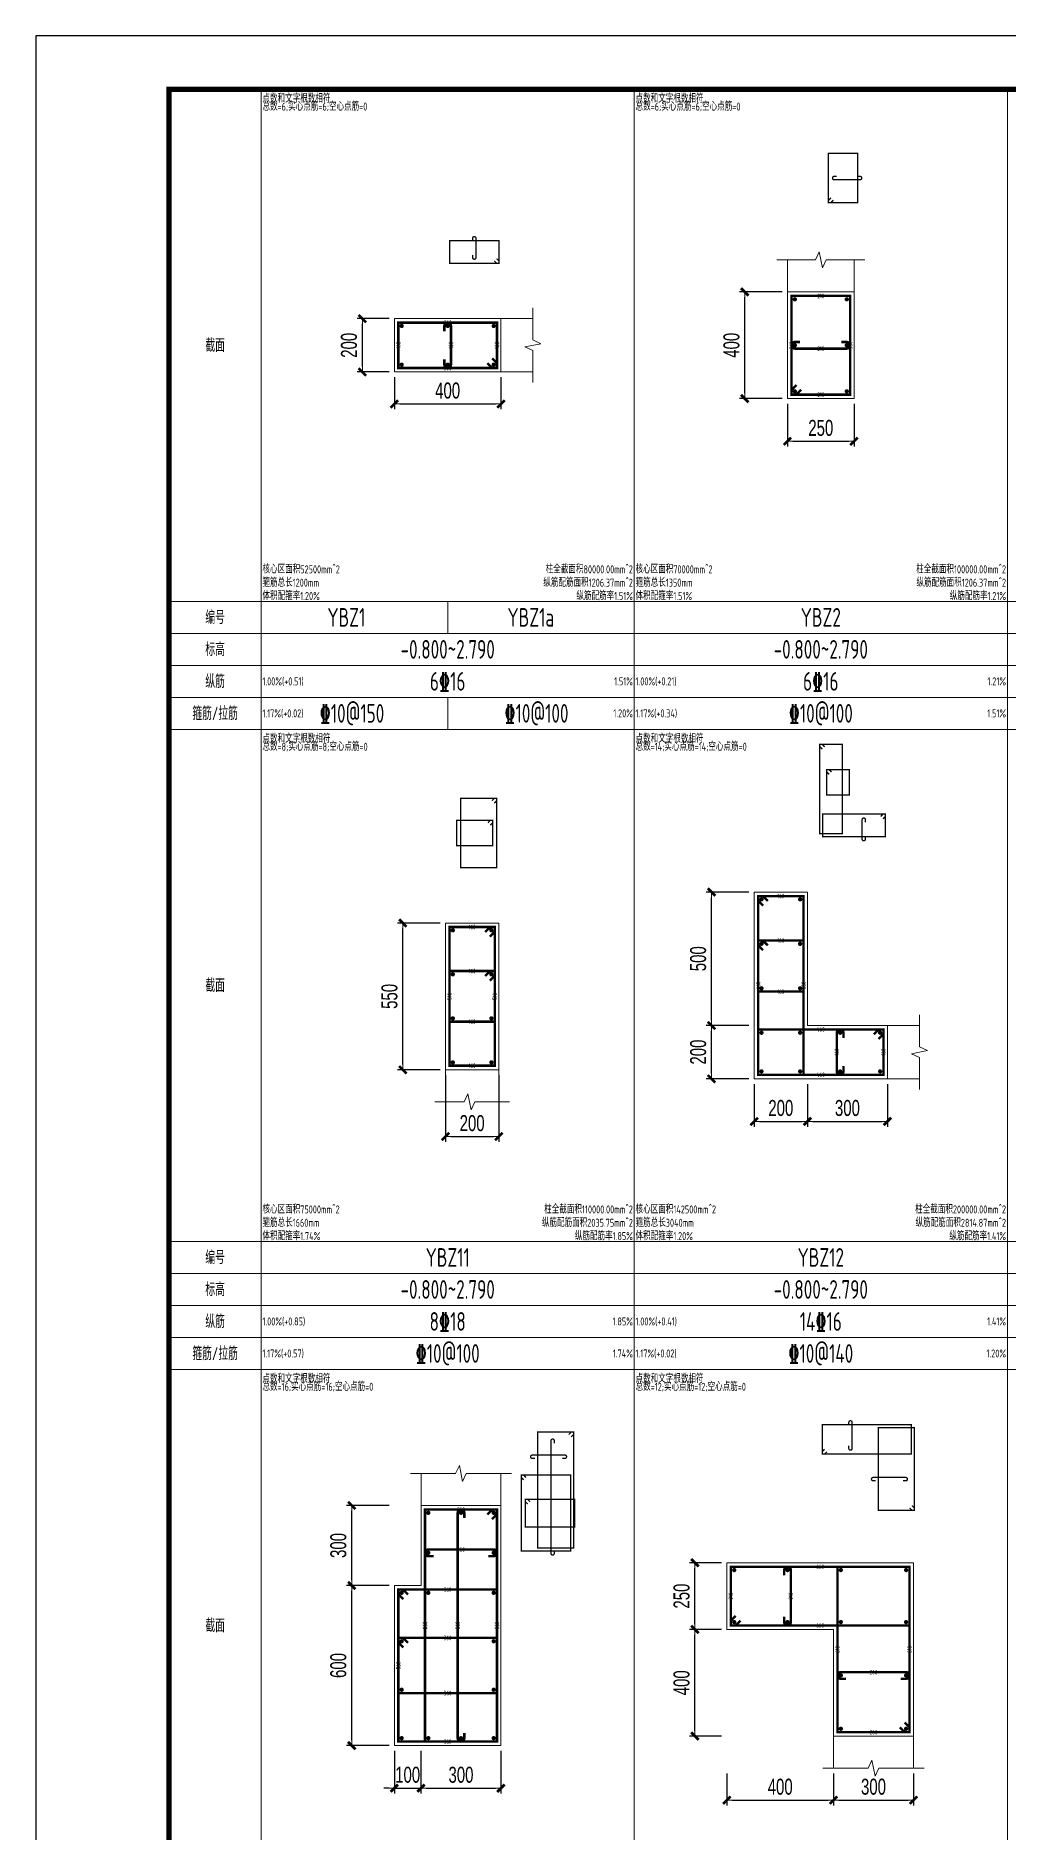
# Model space of a CAD drawing. Extents: x 5874492 to 7194610, y -939842 to -279257.
# Drawn here: x 6389792 to 6408031, y -585999 to -552326 of the extents above; entities that cross this region are included whole.
import ezdxf
from ezdxf.enums import TextEntityAlignment as Align

# ---------------------------------------------------------------- set-up
doc = ezdxf.new("R2010")
doc.units = 0
doc.header["$LTSCALE"] = 1000
for name, color, linetype, lineweight in [('S-墙柱-REIN', 1, 'Continuous', 20), ('S-墙柱-大样细线', 7, 'Continuous', 20), ('S-墙柱-编号', 4, 'Continuous', 20), ('S-大样-DIM', 3, 'Continuous', 20), ('S-大样-REIN', 1, 'Continuous', 20), ('S-大样-实线', 2, 'Continuous', 20), ('S-通用-TAB', 7, 'Continuous', 20)]:
    doc.layers.add(name, color=color, linetype=linetype, lineweight=lineweight)
doc.layers.add('Y-云图图框', color=7, linetype='Continuous')
doc.layers.add('z-计算配筋', color=7, linetype='Continuous')
doc.layers.add('箍筋长度', color=3, linetype='Continuous', plot=False)
doc.layers.add('配箍校核', color=34, linetype='Continuous', plot=False)
doc.styles.add('_YT_Name', font='simhei.ttf', dxfattribs={"width": 0.8})
doc.styles.add('_YT_Sign_Text', font='ros.shx', dxfattribs={"width": 0.8, "bigfont": 'hztxt.shx'})
doc.styles.add('BW_Dim', font='Bweng.shx', dxfattribs={"width": 0.7, "bigfont": 'hztxt.shx'})
doc.styles.add('BW_Rein', font='tssdeng.shx', dxfattribs={"width": 0.7, "bigfont": 'hztxt.shx'})
doc.styles.get("Standard").update_dxf_attribs({"font": 'gbenor.shx', "bigfont": 'gbcbig.shx'})
doc.styles.add('TSSD_Rein', font='tssdeng.shx', dxfattribs={"width": 0.7, "bigfont": 'hztxt.shx'})
doc.dimstyles.new('Cyz_20_100', dxfattribs={"dimtxt": 300, "dimasz": 100, "dimexe": 100, "dimexo": 100, "dimgap": 100, "dimtad": 1, "dimdec": 0, "dimlfac": 0.2, "dimzin": 0, "dimdsep": 46, "dimtxsty": 'BW_Dim', "dimblk": '_bwk', "dimcen": 0, "dimclrt": 7, "dimadec": 0, "dimazin": 0, "dimtfac": 1, "dimtdec": 0, "dimtix": 1, "dimtmove": 2, "dimatfit": 0, "dimfxl": 0, "dimtolj": 1, "dimtzin": 0, "dimarcsym": 0})

# ---------------------------------------------------------------- blocks, each defined once
blk = doc.blocks.new('ECMCTK_A1_横_单行图名--0')
at = {"color": 4}
blk.add_lwpolyline([(0, 0), (841, 0), (841, 594), (0, 594)], close=True, dxfattribs=at)
at = {"const_width": 1}
blk.add_lwpolyline([(25, 10), (831, 10), (831, 584), (25, 584)], close=True, dxfattribs=at)
at = {"color": 80, "flags": 3}
for tag, height, p in [('YTHQINS', 3, (34.31, 585.5)), ('ECMCKEY', 3, (292.07, 288.23)), ('YTTQINS', 5.62, (848.03, 12.81)), ('YTFRAME', 3, (652.76, 5.84)), ('YTBARCODE_T1', 3, (749.78, 5.95))]:
    blk.add_attdef(tag, text='', height=height, dxfattribs=at).set_placement(p, align=Align.MIDDLE_CENTER)
for tag, height, style, width, p in [('证书编号', 4, '_YT_Sign_Text', 0.8, (708.87, 43.81)), ('审查批准号', 4, '_YT_Sign_Text', 0.8, (761.06, 43.81)), ('工程号', 4, '_YT_Sign_Text', 0.5, (804.08, 44.12)), ('设计单位', 6, '_YT_Name', 0.8, (623.75, 38.6)), ('建设单位', 4, '_YT_Sign_Text', 0.8, (734.96, 36.11)), ('阶段', 4, '_YT_Sign_Text', 0.8, (804.08, 35.81)), ('项目号', 4, '_YT_Sign_Text', 0.5, (822.08, 33.72)), ('项目名称', 4, '_YT_Sign_Text', 0.8, (734.96, 28.11)), ('专业', 4, '_YT_Sign_Text', 0.8, (804.08, 27.31)), ('图纸编号', 4, '_YT_Sign_Text', 0.5, (803.93, 19.36)), ('图纸名称', 4.5, '_YT_Name', 0.8, (735.39, 15.06)), ('版本号', 4, '_YT_Sign_Text', 0.8, (822.08, 13)), ('出图比例', 4.2, '_YT_Sign_Text', 0.8, (681.82, 11.78)), ('日期', 4, '_YT_Sign_Text', 0.5, (803.88, 12.13))]:
    blk.add_attdef(tag, text='', height=height, dxfattribs=dict(style=style, width=width)).set_placement(p, align=Align.CENTER)
at = {"style": '_YT_Sign_Text', "width": 0.8, "flags": 3}
for tag, p, height in [('[审定人]', (590.95, 27.81), 4.1), ('{审定人}', (605.87, 26.45), 6.24), ('[校对人]', (642.23, 27.82), 4.1), ('{校对人}', (658.35, 26.53), 6.24), ('[审核人]', (591.01, 19.76), 4.1), ('{审核人}', (606.98, 18.44), 6.24), ('[设计人]', (642.47, 20.21), 4.1), ('{设计人}', (658.48, 18.54), 6.24), ('{项目负责人}', (608.28, 10.72), 6.24), ('{专业负责人}', (658.58, 10.36), 6.24), ('[项目负责人]', (590.78, 12.01), 4.1), ('[专业负责人]', (642.74, 11.77), 4.1)]:
    blk.add_attdef(tag, p, '', height=height, dxfattribs=at)
at = {"color": 80, "flags": 3}
for tag, p in [('YTQRCODE', (551.04, 11.91)), ('YTBZSIT', (25, 10)), ('EXT_TK_LEFT', (25, 10))]:
    blk.add_attdef(tag, p, '', height=3, dxfattribs=at)
blk = doc.blocks.new('_bwk')
blk.add_line((-1, 0), (0, 0))
at = {"const_width": 0.5}
blk.add_lwpolyline([(-0.7, -0.7), (0.7, 0.7)], dxfattribs=at)
blk = doc.blocks.new('*D768')
at = {"layer": 'Defpoints', "color": 0}
for p in [(6396676, -568957), (6397476, -568957), (6397476, -571707)]:
    blk.add_point(p, dxfattribs=at)
at = {"layer": 'S-大样-DIM', "color": 0, "lineweight": -2}
for p, q in [((6397376, -568957), (6396576, -568957)), ((6396676, -571607), (6396676, -569057)), ((6397376, -571707), (6396576, -571707))]:
    blk.add_line(p, q, dxfattribs=at)
at = {"layer": 'S-大样-DIM', "color": 0, "lineweight": -2, "xscale": 100, "yscale": 100, "zscale": 100}
for p, rotation in [((6396676, -568957), 90), ((6396676, -571707), 270)]:
    blk.add_blockref('_bwk', p, dxfattribs=dict(at, rotation=rotation))
at = {"layer": 'S-大样-DIM', "color": 7, "insert": (6396426, -570332), "char_height": 300, "attachment_point": 5, "rotation": 90, "style": 'BW_Dim'}
blk.add_mtext('\\A1;550', dxfattribs=at)
blk = doc.blocks.new('*D769')
at = {"layer": 'Defpoints', "color": 0}
for p in [(6397476, -571707), (6398476, -571707), (6398476, -572960)]:
    blk.add_point(p, dxfattribs=at)
at = {"layer": 'S-大样-DIM', "color": 0, "lineweight": -2}
for p, q in [((6397476, -571807), (6397476, -573060)), ((6398476, -571807), (6398476, -573060)), ((6397576, -572960), (6398376, -572960))]:
    blk.add_line(p, q, dxfattribs=at)
at = {"layer": 'S-大样-DIM', "color": 0, "lineweight": -2, "xscale": 100, "yscale": 100, "zscale": 100, "rotation": 180}
blk.add_blockref('_bwk', (6397476, -572960), dxfattribs=at)
at = {"layer": 'S-大样-DIM', "color": 0, "lineweight": -2, "xscale": 100, "yscale": 100, "zscale": 100}
blk.add_blockref('_bwk', (6398476, -572960), dxfattribs=at)
at = {"layer": 'S-大样-DIM', "color": 7, "insert": (6397976, -572710), "char_height": 300, "attachment_point": 5, "style": 'BW_Dim'}
blk.add_mtext('\\A1;200', dxfattribs=at)
blk = doc.blocks.new('*D770')
at = {"layer": 'Defpoints', "color": 0}
for p in [(6403092, -557126), (6403892, -557126), (6403892, -559126)]:
    blk.add_point(p, dxfattribs=at)
at = {"layer": 'S-大样-DIM', "color": 0, "lineweight": -2}
for p, q in [((6403792, -557126), (6402992, -557126)), ((6403092, -559026), (6403092, -557226)), ((6403792, -559126), (6402992, -559126))]:
    blk.add_line(p, q, dxfattribs=at)
at = {"layer": 'S-大样-DIM', "color": 0, "lineweight": -2, "xscale": 100, "yscale": 100, "zscale": 100}
for p, rotation in [((6403092, -557126), 90), ((6403092, -559126), 270)]:
    blk.add_blockref('_bwk', p, dxfattribs=dict(at, rotation=rotation))
at = {"layer": 'S-大样-DIM', "color": 7, "insert": (6402842, -558126), "char_height": 300, "attachment_point": 5, "rotation": 90, "style": 'BW_Dim'}
blk.add_mtext('\\A1;400', dxfattribs=at)
blk = doc.blocks.new('*D771')
at = {"layer": 'Defpoints', "color": 0}
for p in [(6403892, -559126), (6405142, -559126), (6405142, -559926)]:
    blk.add_point(p, dxfattribs=at)
at = {"layer": 'S-大样-DIM', "color": 0, "lineweight": -2}
for p, q in [((6403892, -559226), (6403892, -560026)), ((6405142, -559226), (6405142, -560026)), ((6403992, -559926), (6405042, -559926))]:
    blk.add_line(p, q, dxfattribs=at)
at = {"layer": 'S-大样-DIM', "color": 0, "lineweight": -2, "xscale": 100, "yscale": 100, "zscale": 100, "rotation": 180}
blk.add_blockref('_bwk', (6403892, -559926), dxfattribs=at)
at = {"layer": 'S-大样-DIM', "color": 0, "lineweight": -2, "xscale": 100, "yscale": 100, "zscale": 100}
blk.add_blockref('_bwk', (6405142, -559926), dxfattribs=at)
at = {"layer": 'S-大样-DIM', "color": 7, "insert": (6404517, -559676), "char_height": 300, "attachment_point": 5, "style": 'BW_Dim'}
blk.add_mtext('\\A1;250', dxfattribs=at)
blk = doc.blocks.new('*D778')
at = {"layer": 'Defpoints', "color": 0}
for p in [(6395917, -557626), (6396517, -557626), (6396517, -558626)]:
    blk.add_point(p, dxfattribs=at)
at = {"layer": 'S-大样-DIM', "color": 0, "lineweight": -2}
for p, q in [((6396417, -557626), (6395817, -557626)), ((6395917, -558526), (6395917, -557726)), ((6396417, -558626), (6395817, -558626))]:
    blk.add_line(p, q, dxfattribs=at)
at = {"layer": 'S-大样-DIM', "color": 0, "lineweight": -2, "xscale": 100, "yscale": 100, "zscale": 100}
for p, rotation in [((6395917, -557626), 90), ((6395917, -558626), 270)]:
    blk.add_blockref('_bwk', p, dxfattribs=dict(at, rotation=rotation))
at = {"layer": 'S-大样-DIM', "color": 7, "insert": (6395667, -558126), "char_height": 300, "attachment_point": 5, "rotation": 90, "style": 'BW_Dim'}
blk.add_mtext('\\A1;200', dxfattribs=at)
blk = doc.blocks.new('*D779')
at = {"layer": 'Defpoints', "color": 0}
for p in [(6396517, -558626), (6398517, -558626), (6398517, -559226)]:
    blk.add_point(p, dxfattribs=at)
at = {"layer": 'S-大样-DIM', "color": 0, "lineweight": -2}
for p, q in [((6396517, -558726), (6396517, -559326)), ((6398517, -558726), (6398517, -559326)), ((6396617, -559226), (6398417, -559226))]:
    blk.add_line(p, q, dxfattribs=at)
at = {"layer": 'S-大样-DIM', "color": 0, "lineweight": -2, "xscale": 100, "yscale": 100, "zscale": 100, "rotation": 180}
blk.add_blockref('_bwk', (6396517, -559226), dxfattribs=at)
at = {"layer": 'S-大样-DIM', "color": 0, "lineweight": -2, "xscale": 100, "yscale": 100, "zscale": 100}
blk.add_blockref('_bwk', (6398517, -559226), dxfattribs=at)
at = {"layer": 'S-大样-DIM', "color": 7, "insert": (6397517, -558976), "char_height": 300, "attachment_point": 5, "style": 'BW_Dim'}
blk.add_mtext('\\A1;400', dxfattribs=at)
blk = doc.blocks.new('*D780')
at = {"layer": 'Defpoints', "color": 0}
for p in [(6402156, -582200), (6402756, -582200), (6402756, -584200)]:
    blk.add_point(p, dxfattribs=at)
at = {"layer": 'S-大样-DIM', "color": 0, "lineweight": -2}
for p, q in [((6402656, -582200), (6402056, -582200)), ((6402156, -584100), (6402156, -582300)), ((6402656, -584200), (6402056, -584200))]:
    blk.add_line(p, q, dxfattribs=at)
at = {"layer": 'S-大样-DIM', "color": 0, "lineweight": -2, "xscale": 100, "yscale": 100, "zscale": 100}
for p, rotation in [((6402156, -582200), 90), ((6402156, -584200), 270)]:
    blk.add_blockref('_bwk', p, dxfattribs=dict(at, rotation=rotation))
at = {"layer": 'S-大样-DIM', "color": 7, "insert": (6401906, -583200), "char_height": 300, "attachment_point": 5, "rotation": 90, "style": 'BW_Dim'}
blk.add_mtext('\\A1;400', dxfattribs=at)
blk = doc.blocks.new('*D781')
at = {"layer": 'Defpoints', "color": 0}
for p in [(6402156, -580950), (6402756, -580950), (6402756, -582200)]:
    blk.add_point(p, dxfattribs=at)
at = {"layer": 'S-大样-DIM', "color": 0, "lineweight": -2}
for p, q in [((6402656, -580950), (6402056, -580950)), ((6402156, -582100), (6402156, -581050)), ((6402656, -582200), (6402056, -582200))]:
    blk.add_line(p, q, dxfattribs=at)
at = {"layer": 'S-大样-DIM', "color": 0, "lineweight": -2, "xscale": 100, "yscale": 100, "zscale": 100}
for p, rotation in [((6402156, -580950), 90), ((6402156, -582200), 270)]:
    blk.add_blockref('_bwk', p, dxfattribs=dict(at, rotation=rotation))
at = {"layer": 'S-大样-DIM', "color": 7, "insert": (6401906, -581575), "char_height": 300, "attachment_point": 5, "rotation": 90, "style": 'BW_Dim'}
blk.add_mtext('\\A1;250', dxfattribs=at)
blk = doc.blocks.new('*D782')
at = {"layer": 'Defpoints', "color": 0}
for p in [(6402756, -584800), (6404756, -584800), (6404756, -585400)]:
    blk.add_point(p, dxfattribs=at)
at = {"layer": 'S-大样-DIM', "color": 0, "lineweight": -2}
for p, q in [((6402756, -584900), (6402756, -585500)), ((6404756, -584900), (6404756, -585500)), ((6402856, -585400), (6404656, -585400))]:
    blk.add_line(p, q, dxfattribs=at)
at = {"layer": 'S-大样-DIM', "color": 0, "lineweight": -2, "xscale": 100, "yscale": 100, "zscale": 100, "rotation": 180}
blk.add_blockref('_bwk', (6402756, -585400), dxfattribs=at)
at = {"layer": 'S-大样-DIM', "color": 0, "lineweight": -2, "xscale": 100, "yscale": 100, "zscale": 100}
blk.add_blockref('_bwk', (6404756, -585400), dxfattribs=at)
at = {"layer": 'S-大样-DIM', "color": 7, "insert": (6403756, -585150), "char_height": 300, "attachment_point": 5, "style": 'BW_Dim'}
blk.add_mtext('\\A1;400', dxfattribs=at)
blk = doc.blocks.new('*D783')
at = {"layer": 'Defpoints', "color": 0}
for p in [(6404756, -584800), (6406256, -584800), (6406256, -585400)]:
    blk.add_point(p, dxfattribs=at)
at = {"layer": 'S-大样-DIM', "color": 0, "lineweight": -2}
for p, q in [((6404756, -584900), (6404756, -585500)), ((6406256, -584900), (6406256, -585500)), ((6404856, -585400), (6406156, -585400))]:
    blk.add_line(p, q, dxfattribs=at)
at = {"layer": 'S-大样-DIM', "color": 0, "lineweight": -2, "xscale": 100, "yscale": 100, "zscale": 100, "rotation": 180}
blk.add_blockref('_bwk', (6404756, -585400), dxfattribs=at)
at = {"layer": 'S-大样-DIM', "color": 0, "lineweight": -2, "xscale": 100, "yscale": 100, "zscale": 100}
blk.add_blockref('_bwk', (6406256, -585400), dxfattribs=at)
at = {"layer": 'S-大样-DIM', "color": 7, "insert": (6405506, -585150), "char_height": 300, "attachment_point": 5, "style": 'BW_Dim'}
blk.add_mtext('\\A1;300', dxfattribs=at)
blk = doc.blocks.new('*D809')
at = {"layer": 'Defpoints', "color": 0}
for p in [(6397017, -584376), (6398517, -584376), (6398517, -585176)]:
    blk.add_point(p, dxfattribs=at)
at = {"layer": 'S-大样-DIM', "color": 0, "lineweight": -2}
for p, q in [((6397017, -584476), (6397017, -585276)), ((6398517, -584476), (6398517, -585276)), ((6397117, -585176), (6398417, -585176))]:
    blk.add_line(p, q, dxfattribs=at)
at = {"layer": 'S-大样-DIM', "color": 0, "lineweight": -2, "xscale": 100, "yscale": 100, "zscale": 100, "rotation": 180}
blk.add_blockref('_bwk', (6397017, -585176), dxfattribs=at)
at = {"layer": 'S-大样-DIM', "color": 0, "lineweight": -2, "xscale": 100, "yscale": 100, "zscale": 100}
blk.add_blockref('_bwk', (6398517, -585176), dxfattribs=at)
at = {"layer": 'S-大样-DIM', "color": 7, "insert": (6397767, -584926), "char_height": 300, "attachment_point": 5, "style": 'BW_Dim'}
blk.add_mtext('\\A1;300', dxfattribs=at)
blk = doc.blocks.new('*D810')
at = {"layer": 'Defpoints', "color": 0}
for p in [(6396517, -584376), (6397017, -584376), (6397017, -585176)]:
    blk.add_point(p, dxfattribs=at)
at = {"layer": 'S-大样-DIM', "color": 0, "lineweight": -2}
for p, q in [((6396517, -584476), (6396517, -585276)), ((6397017, -584476), (6397017, -585276)), ((6396417, -585176), (6396317, -585176)), ((6396517, -585176), (6397017, -585176)), ((6397117, -585176), (6397217, -585176))]:
    blk.add_line(p, q, dxfattribs=at)
at = {"layer": 'S-大样-DIM', "color": 0, "lineweight": -2, "xscale": 100, "yscale": 100, "zscale": 100}
blk.add_blockref('_bwk', (6396517, -585176), dxfattribs=at)
at = {"layer": 'S-大样-DIM', "color": 0, "lineweight": -2, "xscale": 100, "yscale": 100, "zscale": 100, "rotation": 180}
blk.add_blockref('_bwk', (6397017, -585176), dxfattribs=at)
at = {"layer": 'S-大样-DIM', "color": 7, "insert": (6396767, -584926), "char_height": 300, "attachment_point": 5, "style": 'BW_Dim'}
blk.add_mtext('\\A1;100', dxfattribs=at)
blk = doc.blocks.new('*D811')
at = {"layer": 'Defpoints', "color": 0}
for p in [(6395717, -579876), (6396517, -579876), (6396517, -581376)]:
    blk.add_point(p, dxfattribs=at)
at = {"layer": 'S-大样-DIM', "color": 0, "lineweight": -2}
for p, q in [((6396417, -579876), (6395617, -579876)), ((6395717, -581276), (6395717, -579976)), ((6396417, -581376), (6395617, -581376))]:
    blk.add_line(p, q, dxfattribs=at)
at = {"layer": 'S-大样-DIM', "color": 0, "lineweight": -2, "xscale": 100, "yscale": 100, "zscale": 100}
for p, rotation in [((6395717, -579876), 90), ((6395717, -581376), 270)]:
    blk.add_blockref('_bwk', p, dxfattribs=dict(at, rotation=rotation))
at = {"layer": 'S-大样-DIM', "color": 7, "insert": (6395467, -580626), "char_height": 300, "attachment_point": 5, "rotation": 90, "style": 'BW_Dim'}
blk.add_mtext('\\A1;300', dxfattribs=at)
blk = doc.blocks.new('*D812')
at = {"layer": 'Defpoints', "color": 0}
for p in [(6395717, -581376), (6396517, -581376), (6396517, -584376)]:
    blk.add_point(p, dxfattribs=at)
at = {"layer": 'S-大样-DIM', "color": 0, "lineweight": -2}
for p, q in [((6396417, -581376), (6395617, -581376)), ((6395717, -584276), (6395717, -581476)), ((6396417, -584376), (6395617, -584376))]:
    blk.add_line(p, q, dxfattribs=at)
at = {"layer": 'S-大样-DIM', "color": 0, "lineweight": -2, "xscale": 100, "yscale": 100, "zscale": 100}
for p, rotation in [((6395717, -581376), 90), ((6395717, -584376), 270)]:
    blk.add_blockref('_bwk', p, dxfattribs=dict(at, rotation=rotation))
at = {"layer": 'S-大样-DIM', "color": 7, "insert": (6395467, -582876), "char_height": 300, "attachment_point": 5, "rotation": 90, "style": 'BW_Dim'}
blk.add_mtext('\\A1;600', dxfattribs=at)
blk = doc.blocks.new('*D830')
at = {"layer": 'Defpoints', "color": 0}
for p in [(6404267, -571876), (6405767, -571876), (6405767, -572676)]:
    blk.add_point(p, dxfattribs=at)
at = {"layer": 'S-大样-DIM', "color": 0, "lineweight": -2}
for p, q in [((6404267, -571976), (6404267, -572776)), ((6405767, -571976), (6405767, -572776)), ((6404367, -572676), (6405667, -572676))]:
    blk.add_line(p, q, dxfattribs=at)
at = {"layer": 'S-大样-DIM', "color": 0, "lineweight": -2, "xscale": 100, "yscale": 100, "zscale": 100, "rotation": 180}
blk.add_blockref('_bwk', (6404267, -572676), dxfattribs=at)
at = {"layer": 'S-大样-DIM', "color": 0, "lineweight": -2, "xscale": 100, "yscale": 100, "zscale": 100}
blk.add_blockref('_bwk', (6405767, -572676), dxfattribs=at)
at = {"layer": 'S-大样-DIM', "color": 7, "insert": (6405017, -572426), "char_height": 300, "attachment_point": 5, "style": 'BW_Dim'}
blk.add_mtext('\\A1;300', dxfattribs=at)
blk = doc.blocks.new('*D831')
at = {"layer": 'Defpoints', "color": 0}
for p in [(6403267, -571876), (6404267, -571876), (6404267, -572676)]:
    blk.add_point(p, dxfattribs=at)
at = {"layer": 'S-大样-DIM', "color": 0, "lineweight": -2}
for p, q in [((6403267, -571976), (6403267, -572776)), ((6404267, -571976), (6404267, -572776)), ((6403367, -572676), (6404167, -572676))]:
    blk.add_line(p, q, dxfattribs=at)
at = {"layer": 'S-大样-DIM', "color": 0, "lineweight": -2, "xscale": 100, "yscale": 100, "zscale": 100, "rotation": 180}
blk.add_blockref('_bwk', (6403267, -572676), dxfattribs=at)
at = {"layer": 'S-大样-DIM', "color": 0, "lineweight": -2, "xscale": 100, "yscale": 100, "zscale": 100}
blk.add_blockref('_bwk', (6404267, -572676), dxfattribs=at)
at = {"layer": 'S-大样-DIM', "color": 7, "insert": (6403767, -572426), "char_height": 300, "attachment_point": 5, "style": 'BW_Dim'}
blk.add_mtext('\\A1;200', dxfattribs=at)
blk = doc.blocks.new('*D832')
at = {"layer": 'Defpoints', "color": 0}
for p in [(6402467, -568376), (6403267, -568376), (6403267, -570876)]:
    blk.add_point(p, dxfattribs=at)
at = {"layer": 'S-大样-DIM', "color": 0, "lineweight": -2}
for p, q in [((6403167, -568376), (6402367, -568376)), ((6402467, -570776), (6402467, -568476)), ((6403167, -570876), (6402367, -570876))]:
    blk.add_line(p, q, dxfattribs=at)
at = {"layer": 'S-大样-DIM', "color": 0, "lineweight": -2, "xscale": 100, "yscale": 100, "zscale": 100}
for p, rotation in [((6402467, -568376), 90), ((6402467, -570876), 270)]:
    blk.add_blockref('_bwk', p, dxfattribs=dict(at, rotation=rotation))
at = {"layer": 'S-大样-DIM', "color": 7, "insert": (6402217, -569626), "char_height": 300, "attachment_point": 5, "rotation": 90, "style": 'BW_Dim'}
blk.add_mtext('\\A1;500', dxfattribs=at)
blk = doc.blocks.new('*D833')
at = {"layer": 'Defpoints', "color": 0}
for p in [(6402467, -570876), (6403267, -570876), (6403267, -571876)]:
    blk.add_point(p, dxfattribs=at)
at = {"layer": 'S-大样-DIM', "color": 0, "lineweight": -2}
for p, q in [((6403167, -570876), (6402367, -570876)), ((6402467, -571776), (6402467, -570976)), ((6403167, -571876), (6402367, -571876))]:
    blk.add_line(p, q, dxfattribs=at)
at = {"layer": 'S-大样-DIM', "color": 0, "lineweight": -2, "xscale": 100, "yscale": 100, "zscale": 100}
for p, rotation in [((6402467, -570876), 90), ((6402467, -571876), 270)]:
    blk.add_blockref('_bwk', p, dxfattribs=dict(at, rotation=rotation))
at = {"layer": 'S-大样-DIM', "color": 7, "insert": (6402217, -571376), "char_height": 300, "attachment_point": 5, "rotation": 90, "style": 'BW_Dim'}
blk.add_mtext('\\A1;200', dxfattribs=at)

msp = doc.modelspace()

# ---------------------------------------------------------------- linework, layer by layer
at = {"layer": 'S-墙柱-REIN', "const_width": 40}
for points in [[(6404009.9, -557263.7, 1), (6404049.9, -557263.7, 1)], [(6404984.9, -557263.7, 1), (6405024.9, -557263.7, 1)], [(6396634.9, -557763.7, 1), (6396674.9, -557763.7, 1)], [(6397497.4, -557763.7, 1), (6397537.4, -557763.7, 1)], [(6398359.9, -557763.7, 1), (6398399.9, -557763.7, 1)], [(6404009.9, -558126.2, 1), (6404049.9, -558126.2, 1)], [(6404984.9, -558126.2, 1), (6405024.9, -558126.2, 1)], [(6396634.9, -558488.7, 1), (6396674.9, -558488.7, 1)], [(6397497.4, -558488.7, 1), (6397537.4, -558488.7, 1)], [(6398359.9, -558488.7, 1), (6398399.9, -558488.7, 1)], [(6404009.9, -558988.7, 1), (6404049.9, -558988.7, 1)], [(6404984.9, -558988.7, 1), (6405024.9, -558988.7, 1)], [(6403384.9, -568513.7, 1), (6403424.9, -568513.7, 1)], [(6404109.9, -568513.7, 1), (6404149.9, -568513.7, 1)], [(6397593.1, -569094, 1), (6397633.1, -569094, 1)], [(6398318.1, -569094, 1), (6398358.1, -569094, 1)], [(6403384.9, -569347, 1), (6403424.9, -569347, 1)], [(6404109.9, -569347, 1), (6404149.9, -569347, 1)], [(6397593.1, -569919, 1), (6397633.1, -569919, 1)], [(6398318.1, -569919, 1), (6398358.1, -569919, 1)], [(6403384.9, -570180.3, 1), (6403424.9, -570180.3, 1)], [(6404109.9, -570180.3, 1), (6404149.9, -570180.3, 1)], [(6397593.1, -570744, 1), (6397633.1, -570744, 1)], [(6398318.1, -570744, 1), (6398358.1, -570744, 1)], [(6403384.9, -571013.7, 1), (6403424.9, -571013.7, 1)], [(6404109.9, -571013.7, 1), (6404149.9, -571013.7, 1)], [(6404859.9, -571013.7, 1), (6404899.9, -571013.7, 1)], [(6405609.9, -571013.7, 1), (6405649.9, -571013.7, 1)], [(6397593.1, -571569, 1), (6397633.1, -571569, 1)], [(6398318.1, -571569, 1), (6398358.1, -571569, 1)], [(6403384.9, -571738.7, 1), (6403424.9, -571738.7, 1)], [(6404109.9, -571738.7, 1), (6404149.9, -571738.7, 1)], [(6404859.9, -571738.7, 1), (6404899.9, -571738.7, 1)], [(6405609.9, -571738.7, 1), (6405649.9, -571738.7, 1)], [(6397134.9, -580013.7, 1), (6397174.9, -580013.7, 1)], [(6397747.4, -580013.7, 1), (6397787.4, -580013.7, 1)], [(6398359.9, -580013.7, 1), (6398399.9, -580013.7, 1)], [(6397134.9, -580763.7, 1), (6397174.9, -580763.7, 1)], [(6398359.9, -580763.7, 1), (6398399.9, -580763.7, 1)], [(6402873.2, -581087.8, 1), (6402913.2, -581087.8, 1)], [(6403873.2, -581087.8, 1), (6403913.2, -581087.8, 1)], [(6404873.2, -581087.8, 1), (6404913.2, -581087.8, 1)], [(6406098.2, -581087.8, 1), (6406138.2, -581087.8, 1)], [(6396634.9, -581513.7, 1), (6396674.9, -581513.7, 1)], [(6397134.9, -581513.7, 1), (6397174.9, -581513.7, 1)], [(6398359.9, -581513.7, 1), (6398399.9, -581513.7, 1)], [(6402873.2, -582062.8, 1), (6402913.2, -582062.8, 1)], [(6403873.2, -582062.8, 1), (6403913.2, -582062.8, 1)], [(6404873.2, -582062.8, 1), (6404913.2, -582062.8, 1)], [(6406098.2, -582062.8, 1), (6406138.2, -582062.8, 1)], [(6396634.9, -582422, 1), (6396674.9, -582422, 1)], [(6398359.9, -582422, 1), (6398399.9, -582422, 1)], [(6404873.2, -583062.8, 1), (6404913.2, -583062.8, 1)], [(6406098.2, -583062.8, 1), (6406138.2, -583062.8, 1)], [(6396634.9, -583330.3, 1), (6396674.9, -583330.3, 1)], [(6398359.9, -583330.3, 1), (6398399.9, -583330.3, 1)], [(6396634.9, -584238.7, 1), (6396674.9, -584238.7, 1)], [(6397134.9, -584238.7, 1), (6397174.9, -584238.7, 1)], [(6397747.4, -584238.7, 1), (6397787.4, -584238.7, 1)], [(6398359.9, -584238.7, 1), (6398399.9, -584238.7, 1)], [(6404873.2, -584062.8, 1), (6404913.2, -584062.8, 1)], [(6406098.2, -584062.8, 1), (6406138.2, -584062.8, 1)]]:
    msp.add_lwpolyline(points, format="xyb", close=True, dxfattribs=at)
at = {"layer": 'S-墙柱-大样细线'}
for points in [[(6403892.4, -557126.2), (6403892.4, -559126.2), (6405142.4, -559126.2), (6405142.4, -557126.2)], [(6398517.4, -558626.2), (6398517.4, -557626.2), (6396517.4, -557626.2), (6396517.4, -558626.2)], [(6404267.4, -570876.2), (6405767.4, -570876.2), (6405767.4, -571876.2), (6403267.4, -571876.2), (6403267.4, -568376.2), (6404267.4, -568376.2)], [(6398475.6, -568956.5), (6397475.6, -568956.5), (6397475.6, -571706.5), (6398475.6, -571706.5)], [(6397017.4, -581376.2), (6396517.4, -581376.2), (6396517.4, -584376.2), (6398517.4, -584376.2), (6398517.4, -579876.2), (6397017.4, -579876.2)], [(6404755.7, -582200.3), (6402755.7, -582200.3), (6402755.7, -580950.3), (6406255.7, -580950.3), (6406255.7, -584200.3), (6404755.7, -584200.3)]]:
    msp.add_lwpolyline(points, close=True, dxfattribs=at)
at = {"layer": 'S-大样-REIN'}
for points, const_width in [([(6404752, -555407.5), (6404706.1, -555453.5), (6404661.9, -555453.5), (6404661.9, -554528.5), (6405211.9, -554528.5), (6405211.9, -555453.5), (6404661.9, -555453.5), (6404661.9, -555409.3), (6404707.8, -555363.3)], 25), ([(6398433.9, -556498.5), (6398479.9, -556544.5), (6398479.9, -556588.7), (6397554.9, -556588.7), (6397554.9, -556163.7), (6398479.9, -556163.7), (6398479.9, -556588.7), (6398435.7, -556588.7), (6398389.7, -556542.7)], 25), ([(6404147.7, -558959.2), (6404055.7, -559051.2), (6403967.4, -559051.2), (6403967.4, -557201.2), (6405067.4, -557201.2), (6405067.4, -559051.2), (6403967.4, -559051.2), (6403967.4, -558962.8), (6404059.3, -558870.8)], 45), ([(6398350.4, -558370.8), (6398442.4, -558462.8), (6398442.4, -558551.2), (6396592.4, -558551.2), (6396592.4, -557701.2), (6398442.4, -557701.2), (6398442.4, -558551.2), (6398354, -558551.2), (6398262, -558459.2)], 45), ([(6404588.8, -565653.4), (6404542.8, -565607.4), (6404498.6, -565607.4), (6404498.6, -567282.4), (6404923.6, -567282.4), (6404923.6, -565607.4), (6404498.6, -565607.4), (6404498.6, -565651.6), (6404544.6, -565697.6)], 25), ([(6404675.8, -566170.5), (6404629.9, -566124.5), (6404629.9, -566080.3), (6405054.9, -566080.3), (6405054.9, -566559.5), (6404629.9, -566559.5), (6404629.9, -566080.3), (6404674.1, -566080.3), (6404720, -566126.3)], 25), ([(6398348, -566665), (6398393.9, -566619), (6398438.1, -566619), (6398438.1, -567919), (6397763.1, -567919), (6397763.1, -566619), (6398438.1, -566619), (6398438.1, -566663.2), (6398392.2, -566709.2)], 25), ([(6398317.2, -567121.7), (6398363.1, -567075.7), (6398363.1, -567031.5), (6397688.1, -567031.5), (6397688.1, -567506.5), (6398363.1, -567506.5), (6398363.1, -567031.5), (6398318.9, -567031.5), (6398273, -567077.5)], 25), ([(6405683.9, -567003.8), (6405729.9, -566957.9), (6405729.9, -566913.7), (6404554.9, -566913.7), (6404554.9, -567338.7), (6405729.9, -567338.7), (6405729.9, -566913.7), (6405685.7, -566913.7), (6405639.7, -566959.6)], 25), ([(6403522.7, -568543.1), (6403430.7, -568451.2), (6403342.4, -568451.2), (6403342.4, -571801.2), (6404192.4, -571801.2), (6404192.4, -568451.2), (6403342.4, -568451.2), (6403342.4, -568539.5), (6403434.3, -568631.5)], 45), ([(6398220.3, -569123.4), (6398312.2, -569031.5), (6398400.6, -569031.5), (6398400.6, -571631.5), (6397550.6, -571631.5), (6397550.6, -569031.5), (6398400.6, -569031.5), (6398400.6, -569119.9), (6398308.7, -569211.8)], 45), ([(6403434.3, -569464.8), (6403342.4, -569372.9), (6403342.4, -569284.5), (6404192.4, -569284.5), (6404192.4, -570242.8), (6403342.4, -570242.8), (6403342.4, -569284.5), (6403430.7, -569284.5), (6403522.7, -569376.4)], 45), ([(6398308.7, -570036.8), (6398400.6, -569944.9), (6398400.6, -569856.5), (6397550.6, -569856.5), (6397550.6, -570806.5), (6398400.6, -570806.5), (6398400.6, -569856.5), (6398312.2, -569856.5), (6398220.3, -569948.4)], 45), ([(6405600.4, -571131.5), (6405692.4, -571039.5), (6405692.4, -570951.2), (6403342.4, -570951.2), (6403342.4, -571801.2), (6405692.4, -571801.2), (6405692.4, -570951.2), (6405604, -570951.2), (6405512, -571043.1)], 45), ([(6399789.8, -578545.5), (6399835.8, -578499.5), (6399880, -578499.5), (6399880, -580674.5), (6399205, -580674.5), (6399205, -578499.5), (6399880, -578499.5), (6399880, -578543.7), (6399834, -578589.7)], 25), ([(6404589.2, -578822.7), (6404543.2, -578868.6), (6404543.2, -578912.8), (6406218.2, -578912.8), (6406218.2, -578362.8), (6404543.2, -578362.8), (6404543.2, -578912.8), (6404587.4, -578912.8), (6404633.4, -578866.9)], 25), ([(6406184.3, -579923.1), (6406230.3, -579969.1), (6406274.5, -579969.1), (6406274.5, -578419.1), (6405599.5, -578419.1), (6405599.5, -579969.1), (6406274.5, -579969.1), (6406274.5, -579924.9), (6406228.5, -579878.9)], 25), ([(6398944.7, -579395.9), (6398898.7, -579350), (6398898.7, -579305.8), (6399823.7, -579305.8), (6399823.7, -580730.8), (6398898.7, -580730.8), (6398898.7, -579305.8), (6398942.9, -579305.8), (6398988.9, -579351.7)], 25), ([(6399019.7, -579850.1), (6398973.7, -579804.1), (6398973.7, -579759.9), (6399898.7, -579759.9), (6399898.7, -580276.6), (6398973.7, -580276.6), (6398973.7, -579759.9), (6399017.9, -579759.9), (6399063.9, -579805.9)], 25), ([(6398262, -580043.1), (6398354, -579951.2), (6398442.4, -579951.2), (6398442.4, -584301.2), (6397092.4, -584301.2), (6397092.4, -579951.2), (6398442.4, -579951.2), (6398442.4, -580039.5), (6398350.4, -580131.5)], 45), ([(6402922.6, -581945), (6402830.7, -582036.9), (6402830.7, -582125.3), (6406180.7, -582125.3), (6406180.7, -581025.3), (6402830.7, -581025.3), (6402830.7, -582125.3), (6402919.1, -582125.3), (6403011, -582033.4)], 45), ([(6406000.4, -584033.4), (6406092.3, -584125.3), (6406180.7, -584125.3), (6406180.7, -581025.3), (6404830.7, -581025.3), (6404830.7, -584125.3), (6406180.7, -584125.3), (6406180.7, -584036.9), (6406088.8, -583945)], 45), ([(6396684.3, -581631.5), (6396592.4, -581539.5), (6396592.4, -581451.2), (6398442.4, -581451.2), (6398442.4, -584301.2), (6396592.4, -584301.2), (6396592.4, -581451.2), (6396680.7, -581451.2), (6396772.7, -581543.1)], 45), ([(6396684.3, -582539.8), (6396592.4, -582447.9), (6396592.4, -582359.5), (6398442.4, -582359.5), (6398442.4, -583392.8), (6396592.4, -583392.8), (6396592.4, -582359.5), (6396680.7, -582359.5), (6396772.7, -582451.4)], 45)]:
    msp.add_lwpolyline(points, dxfattribs=dict(at, const_width=const_width))
for points, const_width in [([(6405205.6, -554959.7), (6405255.6, -554959.7, -1), (6405255.6, -555022.2), (6404768.1, -555022.2, -1), (6404768.1, -554959.7), (6404818.1, -554959.7)], 25), ([(6397986.1, -556169.9), (6397986.1, -556119.9, -1), (6398048.6, -556119.9), (6398048.6, -556482.4, -1), (6397986.1, -556482.4), (6397986.1, -556432.4)], 25), ([(6397454.9, -557863.7), (6397454.9, -557763.7, -1), (6397579.9, -557763.7), (6397579.9, -558488.7, -1), (6397454.9, -558488.7), (6397454.9, -558388.7)], 45), ([(6404904.9, -558063.7), (6405004.9, -558063.7, -1), (6405004.9, -558188.7), (6404029.9, -558188.7, -1), (6404029.9, -558063.7), (6404129.9, -558063.7)], 45), ([(6405354.9, -567332.4), (6405354.9, -567382.4, -1), (6405292.4, -567382.4), (6405292.4, -567019.9, -1), (6405354.9, -567019.9), (6405354.9, -567069.9)], 25), ([(6404942.4, -571638.7), (6404942.4, -571738.7, -1), (6404817.4, -571738.7), (6404817.4, -571013.7, -1), (6404942.4, -571013.7), (6404942.4, -571113.7)], 45), ([(6405043.2, -578369.1), (6405043.2, -578319.1, -1), (6405105.7, -578319.1), (6405105.7, -578806.6, -1), (6405043.2, -578806.6), (6405043.2, -578756.6)], 25), ([(6399517.5, -580724.5), (6399517.5, -580774.5, -1), (6399455, -580774.5), (6399455, -578662, -1), (6399517.5, -578662), (6399517.5, -578712)], 25), ([(6399155, -578993.3), (6399105, -578993.3, -1), (6399105, -578930.8), (6399717.5, -578930.8, -1), (6399717.5, -578993.3), (6399667.5, -578993.3)], 25), ([(6405549.5, -579412.8), (6405499.5, -579412.8, -1), (6405499.5, -579350.3), (6406112, -579350.3, -1), (6406112, -579412.8), (6406062, -579412.8)], 25), ([(6397829.9, -584138.7), (6397829.9, -584238.7, -1), (6397704.9, -584238.7), (6397704.9, -580013.7, -1), (6397829.9, -580013.7), (6397829.9, -580113.7)], 45), ([(6397254.9, -580826.2), (6397154.9, -580826.2, -1), (6397154.9, -580701.2), (6398379.9, -580701.2, -1), (6398379.9, -580826.2), (6398279.9, -580826.2)], 45), ([(6403830.7, -581187.8), (6403830.7, -581087.8, -1), (6403955.7, -581087.8), (6403955.7, -582062.8, -1), (6403830.7, -582062.8), (6403830.7, -581962.8)], 45), ([(6404993.2, -583125.3), (6404893.2, -583125.3, -1), (6404893.2, -583000.3), (6406118.2, -583000.3, -1), (6406118.2, -583125.3), (6406018.2, -583125.3)], 45)]:
    msp.add_lwpolyline(points, format="xyb", dxfattribs=dict(at, const_width=const_width))
at = {"layer": 'S-大样-实线'}
for points in [[(6403692.4, -556526.2), (6404417.4, -556526.2), (6404487.4, -556376.2), (6404547.4, -556676.2), (6404617.4, -556526.2), (6405342.4, -556526.2)], [(6403892.4, -557126.2), (6403892.4, -556526.2)], [(6405142.4, -557126.2), (6405142.4, -556526.2)], [(6399117.4, -558826.2), (6399117.4, -558226.2), (6398967.4, -558156.2), (6399267.4, -558096.2), (6399117.4, -558026.2), (6399117.4, -557426.2)], [(6398517.4, -557626.2), (6399117.4, -557626.2)], [(6398517.4, -558626.2), (6399117.4, -558626.2)], [(6406367.4, -572076.2), (6406367.4, -571476.2), (6406217.4, -571406.2), (6406517.4, -571346.2), (6406367.4, -571276.2), (6406367.4, -570676.2)], [(6405767.4, -570876.2), (6406367.4, -570876.2)], [(6397475.6, -571706.5), (6397475.6, -572306.5)], [(6398475.6, -571706.5), (6398475.6, -572306.5)], [(6405767.4, -571876.2), (6406367.4, -571876.2)], [(6397275.6, -572306.5), (6397827.9, -572306.5), (6397897.9, -572156.5), (6397957.9, -572456.5), (6398027.9, -572306.5), (6398675.6, -572306.5)], [(6396817.4, -579276.2), (6397667.4, -579276.2), (6397737.4, -579126.2), (6397797.4, -579426.2), (6397867.4, -579276.2), (6398717.4, -579276.2)], [(6397017.4, -579876.2), (6397017.4, -579276.2)], [(6398517.4, -579876.2), (6398517.4, -579276.2)], [(6404755.7, -584200.3), (6404755.7, -584800.3)], [(6406255.7, -584200.3), (6406255.7, -584800.3)], [(6404555.7, -584800.3), (6405405.7, -584800.3), (6405475.7, -584650.3), (6405535.7, -584950.3), (6405605.7, -584800.3), (6406455.7, -584800.3)]]:
    msp.add_lwpolyline(points, dxfattribs=at)
at = {"layer": 'S-通用-TAB'}
for p, q in [((6397517.4, -563526.2), (6397517.4, -562926.2)), ((6397517.4, -564726.2), (6397517.4, -565326.2))]:
    msp.add_line(p, q, dxfattribs=at)
for points in [[(6392292.4, -565326.2), (6392292.4, -553326.2), (6394017.4, -553326.2), (6394017.4, -565326.2), (6392292.4, -565326.2), (6392292.4, -564726.2), (6394017.4, -564726.2), (6394017.4, -564126.2), (6392292.4, -564126.2), (6392292.4, -563526.2), (6394017.4, -563526.2), (6394017.4, -562926.2), (6392292.4, -562926.2), (6392292.4, -565326.2)], [(6394017.4, -565326.2), (6394017.4, -553326.2), (6401017.4, -553326.2), (6401017.4, -565326.2), (6394017.4, -565326.2), (6394017.4, -562926.2), (6401017.4, -562926.2), (6401017.4, -563526.2), (6394017.4, -563526.2), (6394017.4, -564126.2), (6401017.4, -564126.2), (6401017.4, -564726.2), (6394017.4, -564726.2), (6394017.4, -565326.2)], [(6401017.4, -565326.2), (6401017.4, -553326.2), (6408017.4, -553326.2), (6408017.4, -565326.2), (6401017.4, -565326.2), (6401017.4, -562926.2), (6408017.4, -562926.2), (6408017.4, -563526.2), (6401017.4, -563526.2), (6401017.4, -564126.2), (6408017.4, -564126.2), (6408017.4, -564726.2), (6401017.4, -564726.2), (6401017.4, -565326.2)], [(6408017.4, -565326.2), (6408017.4, -553326.2), (6415017.4, -553326.2), (6415017.4, -565326.2), (6408017.4, -565326.2), (6408017.4, -562926.2), (6415017.4, -562926.2), (6415017.4, -563526.2), (6408017.4, -563526.2), (6408017.4, -564126.2), (6415017.4, -564126.2), (6415017.4, -564726.2), (6408017.4, -564726.2), (6408017.4, -565326.2)], [(6392292.4, -577326.2), (6392292.4, -565326.2), (6394017.4, -565326.2), (6394017.4, -577326.2), (6392292.4, -577326.2), (6392292.4, -576726.2), (6394017.4, -576726.2), (6394017.4, -576126.2), (6392292.4, -576126.2), (6392292.4, -575526.2), (6394017.4, -575526.2), (6394017.4, -574926.2), (6392292.4, -574926.2), (6392292.4, -577326.2)], [(6394017.4, -577326.2), (6394017.4, -565326.2), (6401017.4, -565326.2), (6401017.4, -577326.2), (6394017.4, -577326.2), (6394017.4, -574926.2), (6401017.4, -574926.2), (6401017.4, -575526.2), (6394017.4, -575526.2), (6394017.4, -576126.2), (6401017.4, -576126.2), (6401017.4, -576726.2), (6394017.4, -576726.2), (6394017.4, -577326.2)], [(6401017.4, -577326.2), (6401017.4, -565326.2), (6408017.4, -565326.2), (6408017.4, -577326.2), (6401017.4, -577326.2), (6401017.4, -574926.2), (6408017.4, -574926.2), (6408017.4, -575526.2), (6401017.4, -575526.2), (6401017.4, -576126.2), (6408017.4, -576126.2), (6408017.4, -576726.2), (6401017.4, -576726.2), (6401017.4, -577326.2)], [(6408017.4, -577326.2), (6408017.4, -565326.2), (6415017.4, -565326.2), (6415017.4, -577326.2), (6408017.4, -577326.2), (6408017.4, -574926.2), (6415017.4, -574926.2), (6415017.4, -575526.2), (6408017.4, -575526.2), (6408017.4, -576126.2), (6415017.4, -576126.2), (6415017.4, -576726.2), (6408017.4, -576726.2), (6408017.4, -577326.2)], [(6392292.4, -589326.2), (6392292.4, -577326.2), (6394017.4, -577326.2), (6394017.4, -589326.2), (6392292.4, -589326.2), (6392292.4, -588726.2), (6394017.4, -588726.2), (6394017.4, -588126.2), (6392292.4, -588126.2), (6392292.4, -587526.2), (6394017.4, -587526.2), (6394017.4, -586926.2), (6392292.4, -586926.2), (6392292.4, -589326.2)], [(6394017.4, -589326.2), (6394017.4, -577326.2), (6401017.4, -577326.2), (6401017.4, -589326.2), (6394017.4, -589326.2), (6394017.4, -586926.2), (6401017.4, -586926.2), (6401017.4, -587526.2), (6394017.4, -587526.2), (6394017.4, -588126.2), (6401017.4, -588126.2), (6401017.4, -588726.2), (6394017.4, -588726.2), (6394017.4, -589326.2)], [(6401017.4, -589326.2), (6401017.4, -577326.2), (6408017.4, -577326.2), (6408017.4, -589326.2), (6401017.4, -589326.2), (6401017.4, -586926.2), (6408017.4, -586926.2), (6408017.4, -587526.2), (6401017.4, -587526.2), (6401017.4, -588126.2), (6408017.4, -588126.2), (6408017.4, -588726.2), (6401017.4, -588726.2), (6401017.4, -589326.2)], [(6408017.4, -589326.2), (6408017.4, -577326.2), (6415017.4, -577326.2), (6415017.4, -589326.2), (6408017.4, -589326.2), (6408017.4, -586926.2), (6415017.4, -586926.2), (6415017.4, -587526.2), (6408017.4, -587526.2), (6408017.4, -588126.2), (6415017.4, -588126.2), (6415017.4, -588726.2), (6408017.4, -588726.2), (6408017.4, -589326.2)]]:
    msp.add_lwpolyline(points, dxfattribs=at)

# ---------------------------------------------------------------- block references
at = {"layer": 'Y-云图图框', "xscale": 100, "yscale": 100, "zscale": 100}
msp.add_blockref('ECMCTK_A1_横_单行图名--0', (6389792.4, -611726.2), dxfattribs=at)

# ---------------------------------------------------------------- texts
at = {"layer": 'S-墙柱-编号', "color": 3, "style": 'TSSD_Rein', "width": 0.7}
for s, p in [('YBZ1', (6395616.4, -563226.2)), ('YBZ1a', (6399077.9, -563226.2)), ('YBZ2', (6404517.4, -563226.2)), ('YBZ11', (6397517.4, -575226.2)), ('YBZ12', (6404517.4, -575226.2))]:
    msp.add_text(s, height=350, dxfattribs=at).set_placement(p, align=Align.MIDDLE_CENTER)
at = {"layer": 'S-墙柱-编号', "style": 'TSSD_Rein', "width": 0.7}
for s, p in [('-0.800~2.790', (6397517.4, -563826.2)), ('-0.800~2.790', (6404517.4, -563826.2)), ('6\x8416', (6397517.4, -564426.2)), ('\x8410@150', (6395721.7, -565026.2)), ('\x8410@100', (6399183.2, -565026.2)), ('-0.800~2.790', (6397517.4, -575826.2)), ('-0.800~2.790', (6404517.4, -575826.2))]:
    msp.add_text(s, height=350, dxfattribs=at).set_placement(p, align=Align.MIDDLE_CENTER)
at = {"layer": 'S-通用-TAB', "style": 'BW_Rein', "width": 0.7}
for s, p in [('截面', (6393154.9, -558126.2)), ('编号', (6393154.9, -563226.2)), ('标高', (6393154.9, -563826.2)), ('纵筋', (6393154.9, -564426.2)), ('箍筋/拉筋', (6393154.9, -565026.2)), ('截面', (6393154.9, -570126.2)), ('编号', (6393154.9, -575226.2)), ('标高', (6393154.9, -575826.2)), ('纵筋', (6393154.9, -576426.2)), ('箍筋/拉筋', (6393154.9, -577026.2)), ('截面', (6393154.9, -582126.2))]:
    msp.add_text(s, height=250, dxfattribs=at).set_placement(p, align=Align.MIDDLE_CENTER)
at = {"layer": 'z-计算配筋', "style": 'BW_Rein', "width": 0.7}
for s, p in [('6\x8416', (6404517.4, -564426.2)), ('\x8410@100', (6404517.4, -565026.2)), ('8\x8418', (6397517.4, -576426.2)), ('14\x8416', (6404517.4, -576426.2)), ('\x8410@100', (6397517.4, -577026.2)), ('\x8410@140', (6404517.4, -577026.2))]:
    msp.add_text(s, height=350, dxfattribs=at).set_placement(p, align=Align.MIDDLE_CENTER)
at = {"layer": '箍筋长度', "style": 'BW_Rein', "width": 0.7}
for s, p in [('210', (6404517.4, -557201.2)), ('360', (6397517.4, -557701.2)), ('210', (6404517.4, -558188.7)), ('360', (6397517.4, -558551.2)), ('210', (6404517.4, -559051.2)), ('160', (6403767.4, -568451.2)), ('160', (6397975.6, -569031.5)), ('160', (6403767.4, -569284.5)), ('160', (6397975.6, -569856.5)), ('160', (6403767.4, -570242.8)), ('160', (6397975.6, -570806.5)), ('460', (6404517.4, -570951.2)), ('160', (6397975.6, -571631.5)), ('460', (6404517.4, -571801.2)), ('260', (6397767.4, -579951.2)), ('260', (6397767.4, -580701.2)), ('660', (6404505.7, -581025.3)), ('360', (6397517.4, -581451.2)), ('660', (6404505.7, -582125.3)), ('360', (6397517.4, -582359.5)), ('260', (6405505.7, -583000.3)), ('360', (6397517.4, -583392.8)), ('260', (6405505.7, -584125.3)), ('360', (6397517.4, -584301.2))]:
    msp.add_text(s, height=85, dxfattribs=at).set_placement(p, align=Align.MIDDLE_CENTER)
for s, p in [('160', (6396592.4, -558126.2)), ('160', (6397579.9, -558126.2)), ('160', (6398442.4, -558126.2)), ('360', (6403967.4, -558126.2)), ('360', (6405067.4, -558126.2)), ('660', (6403342.4, -570126.2)), ('660', (6404192.4, -570126.2)), ('510', (6397550.6, -570331.5)), ('510', (6398400.6, -570331.5)), ('160', (6404817.4, -571376.2)), ('160', (6405692.4, -571376.2)), ('210', (6402830.7, -581575.3)), ('210', (6403955.7, -581575.3)), ('860', (6397092.4, -582126.2)), ('860', (6397704.9, -582126.2)), ('860', (6398442.4, -582126.2)), ('610', (6404830.7, -582575.3)), ('610', (6406180.7, -582575.3)), ('560', (6396592.4, -582876.2))]:
    msp.add_text(s, height=85, rotation=90, dxfattribs=at).set_placement(p, align=Align.MIDDLE_CENTER)
at = {"layer": '配箍校核', "style": 'BW_Rein', "width": 0.7}
for s, p in [('点数和文字根数相符', (6394042.4, -553576.2)), ('总数=6;实心点筋=6;空心点筋=0', (6394042.4, -553726.2)), ('点数和文字根数相符', (6401042.4, -553576.2)), ('总数=6;实心点筋=6;空心点筋=0', (6401042.4, -553726.2)), ('核心区面积52500mm^ 2', (6394042.4, -562401.2)), ('核心区面积70000mm^ 2', (6401042.4, -562401.2)), ('箍筋总长1200mm', (6394042.4, -562651.2)), ('箍筋总长1350mm', (6401042.4, -562651.2)), ('体积配箍率1.20%', (6394042.4, -562901.2)), ('体积配箍率1.51%', (6401042.4, -562901.2)), ('点数和文字根数相符', (6394042.4, -565576.2)), ('总数=8;实心点筋=8;空心点筋=0', (6394042.4, -565726.2)), ('点数和文字根数相符', (6401042.4, -565576.2)), ('总数=14;实心点筋=14;空心点筋=0', (6401042.4, -565726.2)), ('核心区面积75000mm^ 2', (6394042.4, -574401.2)), ('核心区面积142500mm^ 2', (6401042.4, -574401.2)), ('体积配箍率1.74%', (6394042.4, -574901.2)), ('箍筋总长1660mm', (6394042.4, -574651.2)), ('体积配箍率1.20%', (6401042.4, -574901.2)), ('箍筋总长3040mm', (6401042.4, -574651.2)), ('点数和文字根数相符', (6394042.4, -577576.2)), ('点数和文字根数相符', (6401042.4, -577576.2)), ('总数=16;实心点筋=16;空心点筋=0', (6394042.4, -577726.2)), ('总数=12;实心点筋=12;空心点筋=0', (6401042.4, -577726.2))]:
    msp.add_text(s, height=150, dxfattribs=at).set_placement(p)
for s, p in [('柱全截面积80000.00mm^ 2', (6400992.4, -562401.2)), ('柱全截面积100000.00mm^ 2', (6407992.4, -562401.2)), ('纵筋配筋面积1206.37mm^ 2', (6400992.4, -562651.2)), ('纵筋配筋面积1206.37mm^ 2', (6407992.4, -562651.2)), ('纵筋配筋率1.51%', (6400992.4, -562901.2)), ('纵筋配筋率1.21%', (6407992.4, -562901.2)), ('柱全截面积110000.00mm^ 2', (6400992.4, -574401.2)), ('柱全截面积200000.00mm^ 2', (6407992.4, -574401.2)), ('纵筋配筋面积2035.75mm^ 2', (6400992.4, -574651.2)), ('纵筋配筋率1.85%', (6400992.4, -574901.2)), ('纵筋配筋面积2814.87mm^ 2', (6407992.4, -574651.2)), ('纵筋配筋率1.41%', (6407992.4, -574901.2))]:
    msp.add_text(s, height=150, dxfattribs=at).set_placement(p, align=Align.RIGHT)
for s, p in [('1.00%(+0.51)', (6394042.4, -564426.2)), ('1.00%(+0.21)', (6401042.4, -564426.2)), ('1.17%(+0.02)', (6394042.4, -565026.2)), ('1.17%(+0.34)', (6401042.4, -565026.2)), ('1.00%(+0.85)', (6394042.4, -576426.2)), ('1.00%(+0.41)', (6401042.4, -576426.2)), ('1.17%(+0.57)', (6394042.4, -577026.2)), ('1.17%(+0.02)', (6401042.4, -577026.2))]:
    msp.add_text(s, height=150, dxfattribs=at).set_placement(p, align=Align.MIDDLE_LEFT)
for s, p in [('1.51%', (6400992.4, -564426.2)), ('1.21%', (6407992.4, -564426.2)), ('1.20%', (6400992.4, -565026.2)), ('1.51%', (6407992.4, -565026.2)), ('1.85%', (6400992.4, -576426.2)), ('1.41%', (6407992.4, -576426.2)), ('1.74%', (6400992.4, -577026.2)), ('1.20%', (6407992.4, -577026.2))]:
    msp.add_text(s, height=150, dxfattribs=at).set_placement(p, align=Align.MIDDLE_RIGHT)

# ---------------------------------------------------------------- dimensions: what is measured, and where the dimension line sits
at = {"layer": 'S-大样-DIM'}
for base, p1, p2, picture, middle in [((6403092.4, -557126.2), (6403892.4, -559126.2), (6403892.4, -557126.2), '*D770', (6402842.4, -558126.2)), ((6395917.4, -557626.2), (6396517.4, -558626.2), (6396517.4, -557626.2), '*D778', (6395667.4, -558126.2)), ((6402467.4, -568376.2), (6403267.4, -570876.2), (6403267.4, -568376.2), '*D832', (6402217.4, -569626.2)), ((6396675.6, -568956.5), (6397475.6, -571706.5), (6397475.6, -568956.5), '*D768', (6396425.6, -570331.5)), ((6402467.4, -570876.2), (6403267.4, -571876.2), (6403267.4, -570876.2), '*D833', (6402217.4, -571376.2)), ((6395717.4, -579876.2), (6396517.4, -581376.2), (6396517.4, -579876.2), '*D811', (6395467.4, -580626.2)), ((6402155.7, -580950.3), (6402755.7, -582200.3), (6402755.7, -580950.3), '*D781', (6401905.7, -581575.3)), ((6395717.4, -581376.2), (6396517.4, -584376.2), (6396517.4, -581376.2), '*D812', (6395467.4, -582876.2)), ((6402155.7, -582200.3), (6402755.7, -584200.3), (6402755.7, -582200.3), '*D780', (6401905.7, -583200.3))]:
    dim = msp.add_linear_dim(base=base, p1=p1, p2=p2, angle=90, dimstyle='Cyz_20_100', dxfattribs=at)
    dim.commit()
    dim.dimension.update_dxf_attribs({"geometry": picture, "text_midpoint": middle})
for base, p1, p2, picture, middle in [((6398517.4, -559226.2), (6396517.4, -558626.2), (6398517.4, -558626.2), '*D779', (6397517.4, -558976.2)), ((6405142.4, -559926.2), (6403892.4, -559126.2), (6405142.4, -559126.2), '*D771', (6404517.4, -559676.2)), ((6398475.6, -572959.7), (6397475.6, -571706.5), (6398475.6, -571706.5), '*D769', (6397975.6, -572709.7)), ((6404267.4, -572676.2), (6403267.4, -571876.2), (6404267.4, -571876.2), '*D831', (6403767.4, -572426.2)), ((6405767.4, -572676.2), (6404267.4, -571876.2), (6405767.4, -571876.2), '*D830', (6405017.4, -572426.2)), ((6397017.4, -585176.2), (6396517.4, -584376.2), (6397017.4, -584376.2), '*D810', (6396767.4, -584926.2)), ((6398517.4, -585176.2), (6397017.4, -584376.2), (6398517.4, -584376.2), '*D809', (6397767.4, -584926.2)), ((6404755.7, -585400.3), (6402755.7, -584800.3), (6404755.7, -584800.3), '*D782', (6403755.7, -585150.3)), ((6406255.7, -585400.3), (6404755.7, -584800.3), (6406255.7, -584800.3), '*D783', (6405505.7, -585150.3))]:
    dim = msp.add_linear_dim(base=base, p1=p1, p2=p2, dimstyle='Cyz_20_100', dxfattribs=at)
    dim.commit()
    dim.dimension.update_dxf_attribs({"geometry": picture, "text_midpoint": middle})

doc.saveas('drawing.dxf')
